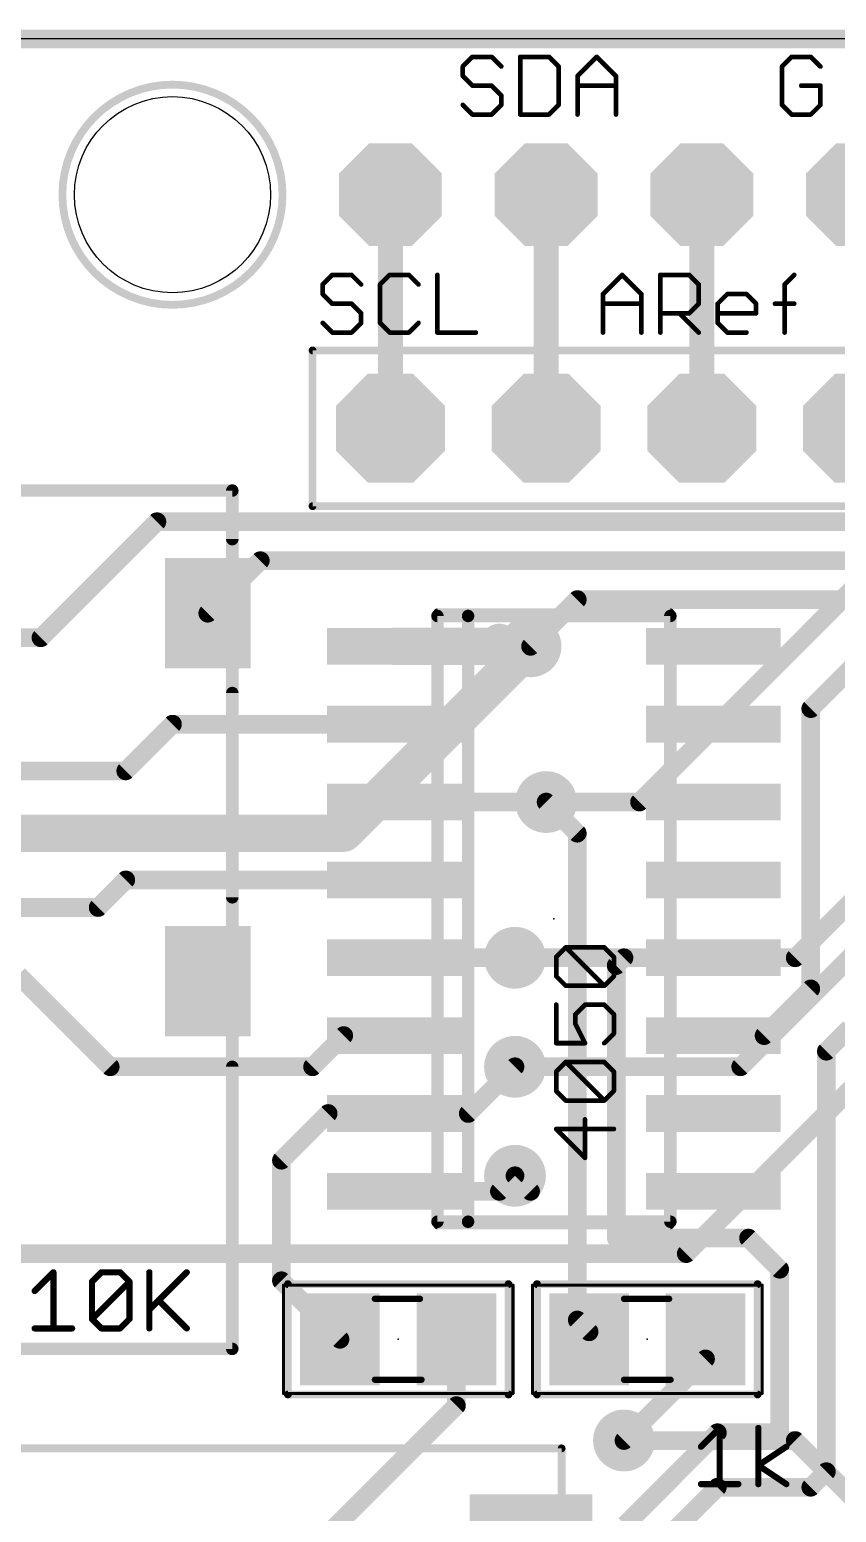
# Model space of a CAD drawing. Extents: x -4.4 to 68.7, y -2.2 to 55.1.
# Drawn here: x 12.91 to 26.07, y 29.31 to 53.49 of the extents above; entities that cross this region are included whole.
import ezdxf

# ---------------------------------------------------------------- set-up
doc = ezdxf.new("R2010")
doc.units = 0
for name, color, linetype in [('1', 12, 'CONTINUOUS'), ('16', 132, 'CONTINUOUS'), ('17', 110, 'CONTINUOUS'), ('18', 110, 'CONTINUOUS'), ('20', 53, 'CONTINUOUS'), ('21', 40, 'CONTINUOUS'), ('23', 53, 'CONTINUOUS'), ('27', 253, 'CONTINUOUS'), ('39', 12, 'CONTINUOUS'), ('51', 253, 'CONTINUOUS')]:
    doc.layers.add(name, color=color, linetype=linetype)

# ---------------------------------------------------------------- blocks, each defined once
blk = doc.blocks.new('RECT')
blk.add_solid([(-0.5, -0.5), (0.5, -0.5), (-0.5, 0.5), (0.5, 0.5)])
blk = doc.blocks.new('OCTAGONP')
at = {"const_width": 0.5}
blk.add_lwpolyline([(-0.25, -0.1036), (-0.25, 0.1036), (-0.1036, 0.25), (0.1036, 0.25), (0.25, 0.1036), (0.25, -0.1036), (0.1036, -0.25), (-0.1036, -0.25), (-0.25, -0.1036), (-0.25, 0.1036)], dxfattribs=at)
blk = doc.blocks.new('ROUNDV')
at = {"const_width": 0.5}
blk.add_lwpolyline([(0, -0.25, 1), (0, 0.25, 1), (0, -0.25)], format="xyb", dxfattribs=at)

msp = doc.modelspace()

# ---------------------------------------------------------------- linework, layer by layer
at = {"layer": '1'}
for points, const_width in [([(13.094, 43.574), (14.986, 45.466)], 0.3048), ([(14.986, 45.466), (29.972, 45.466)], 0.3048), ([(15.816, 43.974), (16.673, 44.831)], 0.3048), ([(16.673, 44.831), (35.687, 44.831)], 0.3048), ([(21.082, 43.434), (21.844, 44.196)], 0.3048), ([(21.844, 44.196), (33.782, 44.196)], 0.3048), ([(5.616, 43.574), (13.094, 43.574)], 0.3048), ([(18.863, 43.434), (21.082, 43.434)], 0.6096), ([(25.654, 42.418), (26.416, 43.18)], 0.3048), ([(25.654, 37.846), (25.654, 42.418)], 0.3048), ([(15.24, 42.164), (14.478, 41.402)], 0.3048), ([(18.863, 42.164), (15.24, 42.164)], 0.3048), ([(14.478, 41.402), (5.644, 41.402)], 0.3048), ([(18.863, 40.894), (21.336, 40.894)], 0.3048), ([(21.336, 40.894), (21.844, 40.386)], 0.3048), ([(21.844, 40.386), (21.844, 32.446)], 0.3048), ([(14.028, 39.174), (14.478, 39.624)], 0.3048), ([(14.478, 39.624), (18.863, 39.624)], 0.3048), ([(5.616, 39.174), (14.028, 39.174)], 0.3048), ([(18.863, 38.354), (20.828, 38.354)], 0.3048), ([(22.606, 38.354), (22.479, 38.227)], 0.3048), ([(24.063, 38.354), (22.606, 38.354)], 0.3048), ([(12.726, 38.074), (14.224, 36.576)], 0.3048), ([(22.479, 38.227), (22.479, 33.782)], 0.3048), ([(24.892, 37.084), (25.654, 37.846)], 0.3048), ([(25.908, 36.83), (26.289, 37.211)], 0.3048), ([(17.526, 36.576), (18.034, 37.084)], 0.3048), ([(18.034, 37.084), (18.863, 37.084)], 0.3048), ([(24.063, 37.084), (24.892, 37.084)], 0.3048), ([(25.908, 29.972), (25.908, 36.83)], 0.3048), ([(14.224, 36.576), (17.526, 36.576)], 0.3048), ([(20.066, 35.814), (20.828, 36.576)], 0.3048), ([(17.018, 35.052), (17.78, 35.814)], 0.3048), ([(17.78, 35.814), (18.863, 35.814)], 0.3048), ([(18.863, 35.814), (20.066, 35.814)], 0.3048), ([(17.018, 33.086), (17.018, 35.052)], 0.3048), ([(20.574, 34.544), (20.828, 34.798)], 0.3048), ([(18.863, 34.544), (20.574, 34.544)], 0.3048), ([(22.479, 33.782), (24.638, 33.782)], 0.3048), ([(24.638, 33.782), (25.146, 33.274)], 0.3048), ([(25.146, 33.274), (25.146, 30.607)], 0.3048), ([(17.973, 32.131), (17.018, 33.086)], 0.3048), ([(21.844, 32.446), (22.037, 32.253)], 0.3048), ([(19.873, 32.131), (19.873, 31.049)], 0.3048), ([(22.037, 32.253), (22.037, 32.131)], 0.3048), ([(23.937, 32.131), (23.937, 31.811)], 0.3048), ([(23.937, 31.811), (22.606, 30.48)], 0.3048), ([(19.873, 31.049), (15.748, 26.924)], 0.3048), ([(22.625, 29.102), (24.13, 30.607)], 0.3048), ([(24.13, 30.607), (25.146, 30.607)], 0.3048), ([(25.654, 29.718), (25.908, 29.972)], 0.3048), ([(22.014, 27.602), (24.13, 29.718)], 0.3048), ([(24.13, 29.718), (25.654, 29.718)], 0.3048)]:
    msp.add_lwpolyline(points, dxfattribs=dict(at, const_width=const_width))
for points, const_width in [([(14.986, 45.5422, 1), (14.986, 45.3898)], 0.1524), ([(15.0399, 45.4121, 1), (14.9321, 45.5199)], 0.1524), ([(16.673, 44.9072, 1), (16.673, 44.7548)], 0.1524), ([(16.7269, 44.7771, 1), (16.6191, 44.8849)], 0.1524), ([(21.844, 44.2722, 1), (21.844, 44.1198)], 0.1524), ([(21.8979, 44.1421, 1), (21.7901, 44.2499)], 0.1524), ([(15.7621, 44.0279, 1), (15.8699, 43.9201)], 0.1524), ([(13.0401, 43.6279, 1), (13.1479, 43.5201)], 0.1524), ([(13.094, 43.4978, 1), (13.094, 43.6502)], 0.1524), ([(18.863, 43.5864, 1), (18.863, 43.2816)], 0.3048), ([(21.082, 43.2816, 1), (21.082, 43.5864)], 0.3048), ([(21.0281, 43.4879, 1), (21.1359, 43.3801)], 0.1524), ([(25.7302, 42.418, 1), (25.5778, 42.418)], 0.1524), ([(25.6001, 42.4719, 1), (25.7079, 42.3641)], 0.1524), ([(15.24, 42.2402, 1), (15.24, 42.0878)], 0.1524), ([(15.2939, 42.1101, 1), (15.1861, 42.2179)], 0.1524), ([(18.863, 42.0878, 1), (18.863, 42.2402)], 0.1524), ([(14.4241, 41.4559, 1), (14.5319, 41.3481)], 0.1524), ([(14.478, 41.3258, 1), (14.478, 41.4782)], 0.1524), ([(18.863, 40.9702, 1), (18.863, 40.8178)], 0.1524), ([(21.3899, 40.9479, 1), (21.2821, 40.8401)], 0.1524), ([(21.336, 40.8178, 1), (21.336, 40.9702)], 0.1524), ([(21.9202, 40.386, 1), (21.7678, 40.386)], 0.1524), ([(21.7901, 40.3321, 1), (21.8979, 40.4399)], 0.1524), ([(14.478, 39.7002, 1), (14.478, 39.5478)], 0.1524), ([(14.5319, 39.5701, 1), (14.4241, 39.6779)], 0.1524), ([(18.863, 39.5478, 1), (18.863, 39.7002)], 0.1524), ([(13.9741, 39.2279, 1), (14.0819, 39.1201)], 0.1524), ([(14.028, 39.0978, 1), (14.028, 39.2502)], 0.1524), ([(18.863, 38.4302, 1), (18.863, 38.2778)], 0.1524), ([(20.828, 38.2778, 1), (20.828, 38.4302)], 0.1524), ([(22.606, 38.4302, 1), (22.606, 38.2778)], 0.1524), ([(22.6599, 38.3001, 1), (22.5521, 38.4079)], 0.1524), ([(24.063, 38.2778, 1), (24.063, 38.4302)], 0.1524), ([(22.5552, 38.227, 1), (22.4028, 38.227)], 0.1524), ([(22.4251, 38.2809, 1), (22.5329, 38.1731)], 0.1524), ([(25.7079, 37.7921, 1), (25.6001, 37.8999)], 0.1524), ([(25.5778, 37.846, 1), (25.7302, 37.846)], 0.1524), ([(18.034, 37.1602, 1), (18.034, 37.0078)], 0.1524), ([(18.0879, 37.0301, 1), (17.9801, 37.1379)], 0.1524), ([(18.863, 37.0078, 1), (18.863, 37.1602)], 0.1524), ([(24.063, 37.1602, 1), (24.063, 37.0078)], 0.1524), ([(24.8381, 37.1379, 1), (24.9459, 37.0301)], 0.1524), ([(24.892, 37.0078, 1), (24.892, 37.1602)], 0.1524), ([(25.9842, 36.83, 1), (25.8318, 36.83)], 0.1524), ([(25.8541, 36.8839, 1), (25.9619, 36.7761)], 0.1524), ([(14.224, 36.6522, 1), (14.224, 36.4998)], 0.1524), ([(14.1701, 36.5221, 1), (14.2779, 36.6299)], 0.1524), ([(17.4721, 36.6299, 1), (17.5799, 36.5221)], 0.1524), ([(17.526, 36.4998, 1), (17.526, 36.6522)], 0.1524), ([(20.8819, 36.5221, 1), (20.7741, 36.6299)], 0.1524), ([(17.78, 35.8902, 1), (17.78, 35.7378)], 0.1524), ([(17.8339, 35.7601, 1), (17.7261, 35.8679)], 0.1524), ([(18.863, 35.8902, 1), (18.863, 35.7378)], 0.1524), ([(18.863, 35.7378, 1), (18.863, 35.8902)], 0.1524), ([(20.0121, 35.8679, 1), (20.1199, 35.7601)], 0.1524), ([(20.066, 35.7378, 1), (20.066, 35.8902)], 0.1524), ([(17.0942, 35.052, 1), (16.9418, 35.052)], 0.1524), ([(16.9641, 35.1059, 1), (17.0719, 34.9981)], 0.1524), ([(20.8819, 34.7441, 1), (20.7741, 34.8519)], 0.1524), ([(18.863, 34.6202, 1), (18.863, 34.4678)], 0.1524), ([(20.5201, 34.5979, 1), (20.6279, 34.4901)], 0.1524), ([(20.574, 34.4678, 1), (20.574, 34.6202)], 0.1524), ([(22.479, 33.8582, 1), (22.479, 33.7058)], 0.1524), ([(22.4028, 33.782, 1), (22.5552, 33.782)], 0.1524), ([(24.6919, 33.8359, 1), (24.5841, 33.7281)], 0.1524), ([(24.638, 33.7058, 1), (24.638, 33.8582)], 0.1524), ([(25.2222, 33.274, 1), (25.0698, 33.274)], 0.1524), ([(25.0921, 33.2201, 1), (25.1999, 33.3279)], 0.1524), ([(17.0719, 33.1399, 1), (16.9641, 33.0321)], 0.1524), ([(16.9418, 33.086, 1), (17.0942, 33.086)], 0.1524), ([(21.8979, 32.4999, 1), (21.7901, 32.3921)], 0.1524), ([(21.7678, 32.446, 1), (21.9202, 32.446)], 0.1524), ([(17.9191, 32.0771, 1), (18.0269, 32.1849)], 0.1524), ([(19.9492, 32.131, 1), (19.7968, 32.131)], 0.1524), ([(22.1132, 32.253, 1), (21.9608, 32.253)], 0.1524), ([(21.9608, 32.131, 1), (22.1132, 32.131)], 0.1524), ([(21.9831, 32.1991, 1), (22.0909, 32.3069)], 0.1524), ([(24.0132, 32.131, 1), (23.8608, 32.131)], 0.1524), ([(23.9909, 31.7571, 1), (23.8831, 31.8649)], 0.1524), ([(23.8608, 31.811, 1), (24.0132, 31.811)], 0.1524), ([(19.9269, 30.9951, 1), (19.8191, 31.1029)], 0.1524), ([(19.7968, 31.049, 1), (19.9492, 31.049)], 0.1524), ([(24.13, 30.6832, 1), (24.13, 30.5308)], 0.1524), ([(24.1839, 30.5531, 1), (24.0761, 30.6609)], 0.1524), ([(25.146, 30.5308, 1), (25.146, 30.6832)], 0.1524), ([(22.5521, 30.5339, 1), (22.6599, 30.4261)], 0.1524), ([(25.0698, 30.607, 1), (25.2222, 30.607)], 0.1524), ([(25.8318, 29.972, 1), (25.9842, 29.972)], 0.1524), ([(25.9619, 29.9181, 1), (25.8541, 30.0259)], 0.1524), ([(24.13, 29.7942, 1), (24.13, 29.6418)], 0.1524), ([(24.1839, 29.6641, 1), (24.0761, 29.7719)], 0.1524), ([(25.6001, 29.7719, 1), (25.7079, 29.6641)], 0.1524), ([(25.654, 29.6418, 1), (25.654, 29.7942)], 0.1524)]:
    msp.add_lwpolyline(points, format="xyb", dxfattribs=dict(at, const_width=const_width))
at = {"layer": '16'}
for points, const_width in [([(64.516, 53.34), (0, 53.34)], 0.3048), ([(18.796, 50.8), (18.796, 46.99)], 0.4064), ([(21.336, 50.8), (21.336, 46.99)], 0.4064), ([(23.876, 50.8), (23.876, 46.99)], 0.4064), ([(22.86, 40.894), (28.956, 46.99)], 0.3048), ([(25.4, 38.354), (34.036, 46.99)], 0.3048), ([(24.511, 36.576), (33.147, 45.212)], 0.3048), ([(21.082, 43.434), (18.034, 40.386)], 0.6096), ([(21.336, 40.894), (22.86, 40.894)], 0.3048), ([(23.622, 33.528), (30.988, 40.894)], 0.3048), ([(18.034, 40.386), (8.636, 40.386)], 0.6096), ([(20.828, 38.354), (25.4, 38.354)], 0.3048), ([(20.828, 36.576), (24.511, 36.576)], 0.3048), ([(20.828, 34.798), (21.082, 34.544)], 0.3048), ([(8.382, 33.528), (23.622, 33.528)], 0.3048), ([(22.606, 30.48), (25.4, 30.48)], 0.3048), ([(25.4, 30.48), (26.416, 29.464)], 0.3048)]:
    msp.add_lwpolyline(points, dxfattribs=dict(at, const_width=const_width))
for points, const_width in [([(18.8976, 50.8, 1), (18.6944, 50.8)], 0.2032), ([(21.4376, 50.8, 1), (21.2344, 50.8)], 0.2032), ([(23.9776, 50.8, 1), (23.7744, 50.8)], 0.2032), ([(18.6944, 46.99, 1), (18.8976, 46.99)], 0.2032), ([(21.2344, 46.99, 1), (21.4376, 46.99)], 0.2032), ([(23.7744, 46.99, 1), (23.9776, 46.99)], 0.2032), ([(21.1898, 43.3262, 1), (20.9742, 43.5418)], 0.3048), ([(21.336, 40.9702, 1), (21.336, 40.8178)], 0.1524), ([(22.8061, 40.9479, 1), (22.9139, 40.8401)], 0.1524), ([(22.86, 40.8178, 1), (22.86, 40.9702)], 0.1524), ([(17.9262, 40.4938, 1), (18.1418, 40.2782)], 0.3048), ([(18.034, 40.2336, 1), (18.034, 40.5384)], 0.3048), ([(20.828, 38.4302, 1), (20.828, 38.2778)], 0.1524), ([(25.3461, 38.4079, 1), (25.4539, 38.3001)], 0.1524), ([(25.4, 38.2778, 1), (25.4, 38.4302)], 0.1524), ([(20.828, 36.6522, 1), (20.828, 36.4998)], 0.1524), ([(24.4571, 36.6299, 1), (24.5649, 36.5221)], 0.1524), ([(24.511, 36.4998, 1), (24.511, 36.6522)], 0.1524), ([(20.8819, 34.8519, 1), (20.7741, 34.7441)], 0.1524), ([(21.0281, 34.4901, 1), (21.1359, 34.5979)], 0.1524), ([(23.5681, 33.5819, 1), (23.6759, 33.4741)], 0.1524), ([(23.622, 33.4518, 1), (23.622, 33.6042)], 0.1524), ([(22.606, 30.5562, 1), (22.606, 30.4038)], 0.1524), ([(25.4539, 30.5339, 1), (25.3461, 30.4261)], 0.1524), ([(25.4, 30.4038, 1), (25.4, 30.5562)], 0.1524)]:
    msp.add_lwpolyline(points, format="xyb", dxfattribs=dict(at, const_width=const_width))
at = {"layer": '20'}
msp.add_line((64.516, 53.34), (0, 53.34), dxfattribs=at)
msp.add_circle((15.24, 50.8), 1.6, dxfattribs=at)
at = {"layer": '21'}
for points, const_width in [([(20.1339, 53.0487), (19.9771, 52.8919)], 0.0762), ([(20.4474, 53.0487), (20.1339, 53.0487)], 0.0762), ([(20.6042, 52.8919), (20.4474, 53.0487)], 0.0762), ([(20.9126, 53.0487), (20.9126, 52.1081)], 0.0762), ([(21.3829, 53.0487), (20.9126, 53.0487)], 0.0762), ([(21.5397, 52.8919), (21.3829, 53.0487)], 0.0762), ([(21.8481, 52.7352), (22.1617, 53.0487)], 0.0762), ([(22.1617, 53.0487), (22.4752, 52.7352)], 0.0762), ([(25.3409, 53.0487), (25.1841, 52.8919)], 0.0762), ([(25.6544, 53.0487), (25.3409, 53.0487)], 0.0762), ([(25.8112, 52.8919), (25.6544, 53.0487)], 0.0762), ([(19.9771, 52.8919), (19.9771, 52.7352)], 0.0762), ([(19.9771, 52.7352), (20.1339, 52.5784)], 0.0762), ([(21.5397, 52.2649), (21.5397, 52.8919)], 0.0762), ([(21.8481, 52.1081), (21.8481, 52.7352)], 0.0762), ([(22.4752, 52.7352), (22.4752, 52.1081)], 0.0762), ([(25.1841, 52.8919), (25.1841, 52.2649)], 0.0762), ([(20.1339, 52.5784), (20.4474, 52.5784)], 0.0762), ([(20.4474, 52.5784), (20.6042, 52.4216)], 0.0762), ([(21.8481, 52.5784), (22.4752, 52.5784)], 0.0762), ([(25.8112, 52.5784), (25.4976, 52.5784)], 0.0762), ([(25.8112, 52.2649), (25.8112, 52.5784)], 0.0762), ([(20.1339, 52.1081), (19.9771, 52.2649)], 0.0762), ([(20.6042, 52.2649), (20.4474, 52.1081)], 0.0762), ([(20.6042, 52.4216), (20.6042, 52.2649)], 0.0762), ([(21.3829, 52.1081), (21.5397, 52.2649)], 0.0762), ([(25.1841, 52.2649), (25.3409, 52.1081)], 0.0762), ([(25.6544, 52.1081), (25.8112, 52.2649)], 0.0762), ([(20.4474, 52.1081), (20.1339, 52.1081)], 0.0762), ([(20.9126, 52.1081), (21.3829, 52.1081)], 0.0762), ([(25.3409, 52.1081), (25.6544, 52.1081)], 0.0762), ([(17.8479, 49.4927), (17.6911, 49.3359)], 0.0762), ([(17.6911, 49.3359), (17.6911, 49.1792)], 0.0762), ([(18.1614, 49.4927), (17.8479, 49.4927)], 0.0762), ([(18.3182, 49.3359), (18.1614, 49.4927)], 0.0762), ([(18.7834, 49.4927), (18.6266, 49.3359)], 0.0762), ([(18.6266, 49.3359), (18.6266, 48.7089)], 0.0762), ([(19.0969, 49.4927), (18.7834, 49.4927)], 0.0762), ([(19.2537, 49.3359), (19.0969, 49.4927)], 0.0762), ([(19.5621, 49.4927), (19.5621, 48.5521)], 0.0762), ([(22.2631, 49.1792), (22.5766, 49.4927)], 0.0762), ([(22.5766, 49.4927), (22.8902, 49.1792)], 0.0762), ([(23.1986, 48.5521), (23.1986, 49.4927)], 0.0762), ([(23.1986, 49.4927), (23.6689, 49.4927)], 0.0762), ([(23.6689, 49.4927), (23.8257, 49.3359)], 0.0762), ([(23.8257, 49.3359), (23.8257, 49.0224)], 0.0762), ([(25.2264, 49.3359), (25.3832, 49.4927)], 0.0762), ([(25.2264, 48.5521), (25.2264, 49.3359)], 0.0762), ([(17.6911, 49.1792), (17.8479, 49.0224)], 0.0762), ([(22.2631, 48.5521), (22.2631, 49.1792)], 0.0762), ([(22.8902, 49.1792), (22.8902, 48.5521)], 0.0762), ([(24.1341, 49.0224), (24.2909, 49.1792)], 0.0762), ([(24.2909, 49.1792), (24.6044, 49.1792)], 0.0762), ([(24.6044, 49.1792), (24.7612, 49.0224)], 0.0762), ([(17.8479, 49.0224), (18.1614, 49.0224)], 0.0762), ([(18.1614, 49.0224), (18.3182, 48.8656)], 0.0762), ([(18.3182, 48.8656), (18.3182, 48.7089)], 0.0762), ([(22.2631, 49.0224), (22.8902, 49.0224)], 0.0762), ([(23.6689, 48.8656), (23.1986, 48.8656)], 0.0762), ([(23.5122, 48.8656), (23.8257, 48.5521)], 0.0762), ([(23.8257, 49.0224), (23.6689, 48.8656)], 0.0762), ([(24.1341, 48.7089), (24.1341, 49.0224)], 0.0762), ([(24.7612, 48.8656), (24.1341, 48.8656)], 0.0762), ([(24.7612, 49.0224), (24.7612, 48.8656)], 0.0762), ([(25.0697, 49.0224), (25.3832, 49.0224)], 0.0762), ([(17.8479, 48.5521), (17.6911, 48.7089)], 0.0762), ([(18.3182, 48.7089), (18.1614, 48.5521)], 0.0762), ([(18.6266, 48.7089), (18.7834, 48.5521)], 0.0762), ([(19.0969, 48.5521), (19.2537, 48.7089)], 0.0762), ([(24.2909, 48.5521), (24.1341, 48.7089)], 0.0762), ([(18.1614, 48.5521), (17.8479, 48.5521)], 0.0762), ([(18.7834, 48.5521), (19.0969, 48.5521)], 0.0762), ([(19.5621, 48.5521), (20.1892, 48.5521)], 0.0762), ([(24.6044, 48.5521), (24.2909, 48.5521)], 0.0762), ([(17.526, 48.26), (42.926, 48.26)], 0.127), ([(17.526, 45.72), (17.526, 48.26)], 0.127), ([(16.216, 45.974), (4.356, 45.974)], 0.2032), ([(16.216, 45.182), (16.216, 45.974)], 0.2032), ([(42.926, 45.72), (17.526, 45.72)], 0.127), ([(23.363, 43.989), (19.563, 43.989)], 0.127), ([(16.216, 39.34), (16.216, 42.672)], 0.2032), ([(16.216, 31.974), (16.216, 36.576)], 0.2032), ([(23.363, 33.989), (19.563, 33.989)], 0.127), ([(17.123, 31.231), (17.123, 33.031)], 0.127), ([(17.123, 33.031), (20.723, 33.031)], 0.127), ([(20.723, 33.031), (20.723, 31.231)], 0.127), ([(21.187, 31.231), (21.187, 33.031)], 0.127), ([(21.187, 33.031), (24.787, 33.031)], 0.127), ([(24.787, 33.031), (24.787, 31.231)], 0.127), ([(3.656, 31.974), (16.216, 31.974)], 0.2032), ([(20.723, 31.231), (17.123, 31.231)], 0.127), ([(24.787, 31.231), (21.187, 31.231)], 0.127), ([(5.589, 30.352), (21.589, 30.352)], 0.127)]:
    msp.add_lwpolyline(points, dxfattribs=dict(at, const_width=const_width))
for points, const_width in [([(20.1339, 53.0678, 1), (20.1339, 53.0297)], 0.0381), ([(20.1473, 53.0352, 1), (20.1204, 53.0622)], 0.0381), ([(20.4609, 53.0622, 1), (20.4339, 53.0352)], 0.0381), ([(20.4474, 53.0297, 1), (20.4474, 53.0678)], 0.0381), ([(20.9317, 53.0487, 1), (20.8936, 53.0487)], 0.0381), ([(20.9126, 53.0678, 1), (20.9126, 53.0297)], 0.0381), ([(21.3964, 53.0622, 1), (21.3694, 53.0352)], 0.0381), ([(21.3829, 53.0297, 1), (21.3829, 53.0678)], 0.0381), ([(22.1751, 53.0622, 1), (22.1482, 53.0352)], 0.0381), ([(22.1751, 53.0352, 1), (22.1482, 53.0622)], 0.0381), ([(25.3409, 53.0678, 1), (25.3409, 53.0297)], 0.0381), ([(25.3543, 53.0352, 1), (25.3274, 53.0622)], 0.0381), ([(25.6679, 53.0622, 1), (25.6409, 53.0352)], 0.0381), ([(25.6544, 53.0297, 1), (25.6544, 53.0678)], 0.0381), ([(19.9636, 52.9054, 1), (19.9906, 52.8785)], 0.0381), ([(19.9906, 52.7486, 1), (19.9636, 52.7217)], 0.0381), ([(19.9962, 52.8919, 1), (19.9581, 52.8919)], 0.0381), ([(19.9581, 52.7352, 1), (19.9962, 52.7352)], 0.0381), ([(20.5907, 52.8785, 1), (20.6176, 52.9054)], 0.0381), ([(21.5587, 52.8919, 1), (21.5206, 52.8919)], 0.0381), ([(21.5262, 52.8785, 1), (21.5532, 52.9054)], 0.0381), ([(21.8672, 52.7352, 1), (21.8291, 52.7352)], 0.0381), ([(21.8347, 52.7486, 1), (21.8616, 52.7217)], 0.0381), ([(22.4943, 52.7352, 1), (22.4562, 52.7352)], 0.0381), ([(22.4617, 52.7217, 1), (22.4887, 52.7486)], 0.0381), ([(25.2032, 52.8919, 1), (25.1651, 52.8919)], 0.0381), ([(25.1706, 52.9054, 1), (25.1976, 52.8785)], 0.0381), ([(25.7977, 52.8785, 1), (25.8246, 52.9054)], 0.0381), ([(20.1339, 52.5975, 1), (20.1339, 52.5594)], 0.0381), ([(20.1204, 52.5649, 1), (20.1473, 52.5919)], 0.0381), ([(20.4609, 52.5919, 1), (20.4339, 52.5649)], 0.0381), ([(20.4474, 52.5594, 1), (20.4474, 52.5975)], 0.0381), ([(21.8481, 52.5975, 1), (21.8481, 52.5594)], 0.0381), ([(22.4752, 52.5594, 1), (22.4752, 52.5975)], 0.0381), ([(25.4976, 52.5975, 1), (25.4976, 52.5594)], 0.0381), ([(25.8302, 52.5784, 1), (25.7921, 52.5784)], 0.0381), ([(25.8112, 52.5594, 1), (25.8112, 52.5975)], 0.0381), ([(19.9906, 52.2783, 1), (19.9636, 52.2514)], 0.0381), ([(20.6232, 52.4216, 1), (20.5851, 52.4216)], 0.0381), ([(20.5851, 52.2649, 1), (20.6232, 52.2649)], 0.0381), ([(20.5907, 52.4082, 1), (20.6176, 52.4351)], 0.0381), ([(20.6176, 52.2514, 1), (20.5907, 52.2783)], 0.0381), ([(21.5206, 52.2649, 1), (21.5587, 52.2649)], 0.0381), ([(21.5532, 52.2514, 1), (21.5262, 52.2783)], 0.0381), ([(25.1976, 52.2783, 1), (25.1706, 52.2514)], 0.0381), ([(25.1651, 52.2649, 1), (25.2032, 52.2649)], 0.0381), ([(25.7921, 52.2649, 1), (25.8302, 52.2649)], 0.0381), ([(25.8246, 52.2514, 1), (25.7977, 52.2783)], 0.0381), ([(20.1339, 52.1272, 1), (20.1339, 52.0891)], 0.0381), ([(20.1204, 52.0946, 1), (20.1473, 52.1216)], 0.0381), ([(20.4339, 52.1216, 1), (20.4609, 52.0946)], 0.0381), ([(20.4474, 52.0891, 1), (20.4474, 52.1272)], 0.0381), ([(20.9126, 52.1272, 1), (20.9126, 52.0891)], 0.0381), ([(20.8936, 52.1081, 1), (20.9317, 52.1081)], 0.0381), ([(21.3694, 52.1216, 1), (21.3964, 52.0946)], 0.0381), ([(21.3829, 52.0891, 1), (21.3829, 52.1272)], 0.0381), ([(21.8291, 52.1081, 1), (21.8672, 52.1081)], 0.0381), ([(22.4562, 52.1081, 1), (22.4943, 52.1081)], 0.0381), ([(25.3409, 52.1272, 1), (25.3409, 52.0891)], 0.0381), ([(25.3274, 52.0946, 1), (25.3543, 52.1216)], 0.0381), ([(25.6409, 52.1216, 1), (25.6679, 52.0946)], 0.0381), ([(25.6544, 52.0891, 1), (25.6544, 52.1272)], 0.0381), ([(17.6776, 49.3494, 1), (17.7046, 49.3225)], 0.0381), ([(17.7102, 49.3359, 1), (17.6721, 49.3359)], 0.0381), ([(17.8479, 49.5118, 1), (17.8479, 49.4737)], 0.0381), ([(17.8613, 49.4792, 1), (17.8344, 49.5062)], 0.0381), ([(18.1749, 49.5062, 1), (18.1479, 49.4792)], 0.0381), ([(18.1614, 49.4737, 1), (18.1614, 49.5118)], 0.0381), ([(18.3047, 49.3225, 1), (18.3316, 49.3494)], 0.0381), ([(18.6131, 49.3494, 1), (18.6401, 49.3225)], 0.0381), ([(18.6457, 49.3359, 1), (18.6076, 49.3359)], 0.0381), ([(18.7834, 49.5118, 1), (18.7834, 49.4737)], 0.0381), ([(18.7969, 49.4792, 1), (18.7699, 49.5062)], 0.0381), ([(19.1104, 49.5062, 1), (19.0834, 49.4792)], 0.0381), ([(19.0969, 49.4737, 1), (19.0969, 49.5118)], 0.0381), ([(19.2402, 49.3225, 1), (19.2672, 49.3494)], 0.0381), ([(19.5812, 49.4927, 1), (19.5431, 49.4927)], 0.0381), ([(22.5901, 49.5062, 1), (22.5632, 49.4792)], 0.0381), ([(22.5901, 49.4792, 1), (22.5632, 49.5062)], 0.0381), ([(23.1986, 49.5118, 1), (23.1986, 49.4737)], 0.0381), ([(23.2177, 49.4927, 1), (23.1796, 49.4927)], 0.0381), ([(23.6824, 49.5062, 1), (23.6554, 49.4792)], 0.0381), ([(23.6689, 49.4737, 1), (23.6689, 49.5118)], 0.0381), ([(23.8447, 49.3359, 1), (23.8066, 49.3359)], 0.0381), ([(23.8122, 49.3225, 1), (23.8392, 49.3494)], 0.0381), ([(25.2455, 49.3359, 1), (25.2074, 49.3359)], 0.0381), ([(25.213, 49.3494, 1), (25.2399, 49.3225)], 0.0381), ([(25.3967, 49.4792, 1), (25.3697, 49.5062)], 0.0381), ([(17.7046, 49.1926, 1), (17.6776, 49.1657)], 0.0381), ([(17.6721, 49.1792, 1), (17.7102, 49.1792)], 0.0381), ([(22.2822, 49.1792, 1), (22.2441, 49.1792)], 0.0381), ([(22.2496, 49.1926, 1), (22.2766, 49.1657)], 0.0381), ([(22.9092, 49.1792, 1), (22.8711, 49.1792)], 0.0381), ([(22.8767, 49.1657, 1), (22.9036, 49.1926)], 0.0381), ([(24.2909, 49.1982, 1), (24.2909, 49.1601)], 0.0381), ([(24.3044, 49.1657, 1), (24.2774, 49.1926)], 0.0381), ([(24.6179, 49.1926, 1), (24.591, 49.1657)], 0.0381), ([(24.6044, 49.1601, 1), (24.6044, 49.1982)], 0.0381), ([(17.8479, 49.0415, 1), (17.8479, 49.0034)], 0.0381), ([(17.8344, 49.0089, 1), (17.8613, 49.0359)], 0.0381), ([(18.1749, 49.0359, 1), (18.1479, 49.0089)], 0.0381), ([(18.1614, 49.0034, 1), (18.1614, 49.0415)], 0.0381), ([(18.3372, 48.8656, 1), (18.2991, 48.8656)], 0.0381), ([(18.3047, 48.8522, 1), (18.3316, 48.8791)], 0.0381), ([(22.2631, 49.0415, 1), (22.2631, 49.0034)], 0.0381), ([(22.8902, 49.0034, 1), (22.8902, 49.0415)], 0.0381), ([(23.1986, 48.8847, 1), (23.1986, 48.8466)], 0.0381), ([(23.5256, 48.8791, 1), (23.4987, 48.8522)], 0.0381), ([(23.6554, 48.8791, 1), (23.6824, 48.8522)], 0.0381), ([(23.6689, 48.8466, 1), (23.6689, 48.8847)], 0.0381), ([(23.8066, 49.0224, 1), (23.8447, 49.0224)], 0.0381), ([(23.8392, 49.0089, 1), (23.8122, 49.0359)], 0.0381), ([(24.1532, 49.0224, 1), (24.1151, 49.0224)], 0.0381), ([(24.1207, 49.0359, 1), (24.1476, 49.0089)], 0.0381), ([(24.1341, 48.8847, 1), (24.1341, 48.8466)], 0.0381), ([(24.7803, 49.0224, 1), (24.7422, 49.0224)], 0.0381), ([(24.7422, 48.8656, 1), (24.7803, 48.8656)], 0.0381), ([(24.7477, 49.0089, 1), (24.7747, 49.0359)], 0.0381), ([(24.7612, 48.8466, 1), (24.7612, 48.8847)], 0.0381), ([(25.0697, 49.0415, 1), (25.0697, 49.0034)], 0.0381), ([(25.3832, 49.0034, 1), (25.3832, 49.0415)], 0.0381), ([(17.7046, 48.7223, 1), (17.6776, 48.6954)], 0.0381), ([(18.2991, 48.7089, 1), (18.3372, 48.7089)], 0.0381), ([(18.3316, 48.6954, 1), (18.3047, 48.7223)], 0.0381), ([(18.6401, 48.7223, 1), (18.6131, 48.6954)], 0.0381), ([(18.6076, 48.7089, 1), (18.6457, 48.7089)], 0.0381), ([(19.2672, 48.6954, 1), (19.2402, 48.7223)], 0.0381), ([(24.1151, 48.7089, 1), (24.1532, 48.7089)], 0.0381), ([(24.1476, 48.7223, 1), (24.1207, 48.6954)], 0.0381), ([(17.8479, 48.5712, 1), (17.8479, 48.5331)], 0.0381), ([(17.8344, 48.5386, 1), (17.8613, 48.5656)], 0.0381), ([(18.1479, 48.5656, 1), (18.1749, 48.5386)], 0.0381), ([(18.1614, 48.5331, 1), (18.1614, 48.5712)], 0.0381), ([(18.7834, 48.5712, 1), (18.7834, 48.5331)], 0.0381), ([(18.7699, 48.5386, 1), (18.7969, 48.5656)], 0.0381), ([(19.0834, 48.5656, 1), (19.1104, 48.5386)], 0.0381), ([(19.0969, 48.5331, 1), (19.0969, 48.5712)], 0.0381), ([(19.5621, 48.5712, 1), (19.5621, 48.5331)], 0.0381), ([(19.5431, 48.5521, 1), (19.5812, 48.5521)], 0.0381), ([(20.1892, 48.5331, 1), (20.1892, 48.5712)], 0.0381), ([(22.2441, 48.5521, 1), (22.2822, 48.5521)], 0.0381), ([(22.8711, 48.5521, 1), (22.9092, 48.5521)], 0.0381), ([(23.1796, 48.5521, 1), (23.2177, 48.5521)], 0.0381), ([(23.8122, 48.5386, 1), (23.8392, 48.5656)], 0.0381), ([(24.2909, 48.5712, 1), (24.2909, 48.5331)], 0.0381), ([(24.2774, 48.5386, 1), (24.3044, 48.5656)], 0.0381), ([(24.6044, 48.5331, 1), (24.6044, 48.5712)], 0.0381), ([(25.2074, 48.5521, 1), (25.2455, 48.5521)], 0.0381), ([(17.526, 48.2918, 1), (17.526, 48.2283)], 0.0635), ([(17.5577, 48.26, 1), (17.4943, 48.26)], 0.0635), ([(16.2668, 45.974, 1), (16.1652, 45.974)], 0.1016), ([(16.216, 45.9232, 1), (16.216, 46.0248)], 0.1016), ([(17.526, 45.7518, 1), (17.526, 45.6882)], 0.0635), ([(17.4943, 45.72, 1), (17.5577, 45.72)], 0.0635), ([(16.1652, 45.182, 1), (16.2668, 45.182)], 0.1016), ([(19.563, 44.0208, 1), (19.563, 43.9573)], 0.0635), ([(23.363, 43.9573, 1), (23.363, 44.0208)], 0.0635), ([(20.574, 43.2308, 1), (20.574, 43.7388, 1), (20.574, 43.2308)], 0.127), ([(16.2668, 42.672, 1), (16.1652, 42.672)], 0.1016), ([(16.1652, 39.34, 1), (16.2668, 39.34)], 0.1016), ([(16.2668, 36.576, 1), (16.1652, 36.576)], 0.1016), ([(19.563, 34.0208, 1), (19.563, 33.9573)], 0.0635), ([(23.363, 33.9573, 1), (23.363, 34.0208)], 0.0635), ([(17.123, 33.0628, 1), (17.123, 32.9992)], 0.0635), ([(17.1547, 33.031, 1), (17.0913, 33.031)], 0.0635), ([(20.7548, 33.031, 1), (20.6913, 33.031)], 0.0635), ([(20.723, 32.9992, 1), (20.723, 33.0628)], 0.0635), ([(21.187, 33.0628, 1), (21.187, 32.9992)], 0.0635), ([(21.2188, 33.031, 1), (21.1553, 33.031)], 0.0635), ([(24.8188, 33.031, 1), (24.7553, 33.031)], 0.0635), ([(24.787, 32.9992, 1), (24.787, 33.0628)], 0.0635), ([(16.1652, 31.974, 1), (16.2668, 31.974)], 0.1016), ([(16.216, 31.9232, 1), (16.216, 32.0248)], 0.1016), ([(17.123, 31.2628, 1), (17.123, 31.1993)], 0.0635), ([(17.0913, 31.231, 1), (17.1547, 31.231)], 0.0635), ([(20.6913, 31.231, 1), (20.7548, 31.231)], 0.0635), ([(20.723, 31.1993, 1), (20.723, 31.2628)], 0.0635), ([(21.187, 31.2628, 1), (21.187, 31.1993)], 0.0635), ([(21.1553, 31.231, 1), (21.2188, 31.231)], 0.0635), ([(24.7553, 31.231, 1), (24.8188, 31.231)], 0.0635), ([(24.787, 31.1993, 1), (24.787, 31.2628)], 0.0635), ([(21.589, 30.3203, 1), (21.589, 30.3837)], 0.0635)]:
    msp.add_lwpolyline(points, format="xyb", dxfattribs=dict(at, const_width=const_width))
at = {"layer": '23'}
for p in [(16.256, 45.974), (21.463, 38.989), (18.923, 32.131), (22.987, 32.131)]:
    msp.add_point(p, dxfattribs=at)
at = {"layer": '27'}
for points, const_width in [([(21.5003, 38.367), (21.6571, 38.5237)], 0.0762), ([(21.6571, 38.5237), (22.2841, 38.5237)], 0.0762), ([(22.2841, 37.8967), (21.6571, 38.5237)], 0.0762), ([(22.2841, 38.5237), (22.4409, 38.367)], 0.0762), ([(21.5003, 38.0534), (21.5003, 38.367)], 0.0762), ([(22.4409, 38.367), (22.4409, 38.0534)], 0.0762), ([(21.6571, 37.8967), (21.5003, 38.0534)], 0.0762), ([(22.4409, 38.0534), (22.2841, 37.8967)], 0.0762), ([(22.2841, 37.8967), (21.6571, 37.8967)], 0.0762), ([(21.5003, 37.5882), (21.5003, 36.9611)], 0.0762), ([(21.8138, 37.4314), (21.9706, 37.5882)], 0.0762), ([(21.9706, 37.5882), (22.2841, 37.5882)], 0.0762), ([(22.2841, 37.5882), (22.4409, 37.4314)], 0.0762), ([(21.8138, 37.2747), (21.8138, 37.4314)], 0.0762), ([(21.9706, 36.9611), (21.8138, 37.2747)], 0.0762), ([(22.4409, 37.4314), (22.4409, 37.1179)], 0.0762), ([(22.4409, 37.1179), (22.2841, 36.9611)], 0.0762), ([(21.5003, 36.9611), (21.9706, 36.9611)], 0.0762), ([(21.5003, 36.4959), (21.6571, 36.6527)], 0.0762), ([(21.5003, 36.1824), (21.5003, 36.4959)], 0.0762), ([(21.6571, 36.6527), (22.2841, 36.6527)], 0.0762), ([(22.2841, 36.0256), (21.6571, 36.6527)], 0.0762), ([(22.2841, 36.6527), (22.4409, 36.4959)], 0.0762), ([(22.4409, 36.4959), (22.4409, 36.1824)], 0.0762), ([(21.6571, 36.0256), (21.5003, 36.1824)], 0.0762), ([(22.2841, 36.0256), (21.6571, 36.0256)], 0.0762), ([(22.4409, 36.1824), (22.2841, 36.0256)], 0.0762), ([(22.4409, 35.5604), (21.5003, 35.5604)], 0.0762), ([(21.5003, 35.5604), (21.9706, 35.0901)], 0.0762), ([(21.9706, 35.0901), (21.9706, 35.7172)], 0.0762), ([(12.9922, 32.9189), (13.2973, 33.224)], 0.1016), ([(13.2973, 33.224), (13.2973, 32.3088)], 0.1016), ([(13.9278, 33.0714), (14.0803, 33.224)], 0.1016), ([(14.0803, 33.224), (14.3854, 33.224)], 0.1016), ([(14.3854, 33.224), (14.5379, 33.0714)], 0.1016), ([(14.8633, 33.224), (14.8633, 32.3088)], 0.1016), ([(14.8633, 32.6139), (15.4734, 33.224)], 0.1016), ([(13.9278, 32.4613), (13.9278, 33.0714)], 0.1016), ([(13.9278, 32.4613), (14.5379, 33.0714)], 0.1016), ([(14.5379, 33.0714), (14.5379, 32.4613)], 0.1016), ([(15.0158, 32.7664), (15.4734, 32.3088)], 0.1016), ([(14.0803, 32.3088), (13.9278, 32.4613)], 0.1016), ([(14.5379, 32.4613), (14.3854, 32.3088)], 0.1016), ([(12.9922, 32.3088), (13.6024, 32.3088)], 0.1016), ([(14.3854, 32.3088), (14.0803, 32.3088)], 0.1016), ([(23.8627, 30.3789), (24.1677, 30.684)], 0.1016), ([(24.1677, 30.684), (24.1677, 29.7688)], 0.1016), ([(24.7982, 29.7688), (24.7982, 30.684)], 0.1016), ([(24.7982, 30.0739), (25.2558, 30.3789)], 0.1016), ([(25.2558, 29.7688), (24.7982, 30.0739)], 0.1016), ([(23.8627, 29.7688), (24.4728, 29.7688)], 0.1016)]:
    msp.add_lwpolyline(points, dxfattribs=dict(at, const_width=const_width))
for points, const_width in [([(21.6571, 38.5428, 1), (21.6571, 38.5047)], 0.0381), ([(21.6705, 38.5372, 1), (21.6436, 38.5103)], 0.0381), ([(21.6705, 38.5103, 1), (21.6436, 38.5372)], 0.0381), ([(22.2976, 38.5372, 1), (22.2707, 38.5103)], 0.0381), ([(22.2841, 38.5047, 1), (22.2841, 38.5428)], 0.0381), ([(21.5193, 38.367, 1), (21.4812, 38.367)], 0.0381), ([(21.4868, 38.3804, 1), (21.5138, 38.3535)], 0.0381), ([(22.46, 38.367, 1), (22.4219, 38.367)], 0.0381), ([(22.4274, 38.3535, 1), (22.4544, 38.3804)], 0.0381), ([(21.5138, 38.0669, 1), (21.4868, 38.04)], 0.0381), ([(21.4812, 38.0534, 1), (21.5193, 38.0534)], 0.0381), ([(22.4219, 38.0534, 1), (22.46, 38.0534)], 0.0381), ([(22.4544, 38.04, 1), (22.4274, 38.0669)], 0.0381), ([(21.6571, 37.9157, 1), (21.6571, 37.8776)], 0.0381), ([(21.6436, 37.8832, 1), (21.6705, 37.9101)], 0.0381), ([(22.2707, 37.9101, 1), (22.2976, 37.8832)], 0.0381), ([(22.2707, 37.8832, 1), (22.2976, 37.9101)], 0.0381), ([(22.2841, 37.8776, 1), (22.2841, 37.9157)], 0.0381), ([(21.5193, 37.5882, 1), (21.4812, 37.5882)], 0.0381), ([(21.9706, 37.6073, 1), (21.9706, 37.5692)], 0.0381), ([(21.9841, 37.5747, 1), (21.9571, 37.6017)], 0.0381), ([(22.2976, 37.6017, 1), (22.2707, 37.5747)], 0.0381), ([(22.2841, 37.5692, 1), (22.2841, 37.6073)], 0.0381), ([(21.8329, 37.4314, 1), (21.7948, 37.4314)], 0.0381), ([(21.8309, 37.2832, 1), (21.7968, 37.2662)], 0.0381), ([(21.7948, 37.2747, 1), (21.8329, 37.2747)], 0.0381), ([(21.8004, 37.4449, 1), (21.8273, 37.418)], 0.0381), ([(22.46, 37.4314, 1), (22.4219, 37.4314)], 0.0381), ([(22.4274, 37.418, 1), (22.4544, 37.4449)], 0.0381), ([(22.4219, 37.1179, 1), (22.46, 37.1179)], 0.0381), ([(22.4544, 37.1044, 1), (22.4274, 37.1314)], 0.0381), ([(21.5003, 36.9802, 1), (21.5003, 36.9421)], 0.0381), ([(21.4812, 36.9611, 1), (21.5193, 36.9611)], 0.0381), ([(21.9536, 36.9526, 1), (21.9876, 36.9697)], 0.0381), ([(21.9706, 36.9421, 1), (21.9706, 36.9802)], 0.0381), ([(22.2707, 36.9746, 1), (22.2976, 36.9477)], 0.0381), ([(21.5193, 36.4959, 1), (21.4812, 36.4959)], 0.0381), ([(21.4868, 36.5094, 1), (21.5138, 36.4824)], 0.0381), ([(21.6705, 36.6662, 1), (21.6436, 36.6392)], 0.0381), ([(21.6571, 36.6717, 1), (21.6571, 36.6336)], 0.0381), ([(21.6705, 36.6392, 1), (21.6436, 36.6662)], 0.0381), ([(22.2976, 36.6662, 1), (22.2707, 36.6392)], 0.0381), ([(22.2841, 36.6336, 1), (22.2841, 36.6717)], 0.0381), ([(22.46, 36.4959, 1), (22.4219, 36.4959)], 0.0381), ([(22.4274, 36.4824, 1), (22.4544, 36.5094)], 0.0381), ([(21.5138, 36.1959, 1), (21.4868, 36.1689)], 0.0381), ([(21.4812, 36.1824, 1), (21.5193, 36.1824)], 0.0381), ([(21.6571, 36.0447, 1), (21.6571, 36.0066)], 0.0381), ([(21.6436, 36.0121, 1), (21.6705, 36.0391)], 0.0381), ([(22.2707, 36.0391, 1), (22.2976, 36.0121)], 0.0381), ([(22.2707, 36.0121, 1), (22.2976, 36.0391)], 0.0381), ([(22.2841, 36.0066, 1), (22.2841, 36.0447)], 0.0381), ([(22.4219, 36.1824, 1), (22.46, 36.1824)], 0.0381), ([(22.4544, 36.1689, 1), (22.4274, 36.1959)], 0.0381), ([(21.5003, 35.5795, 1), (21.5003, 35.5414)], 0.0381), ([(21.5138, 35.5739, 1), (21.4868, 35.5469)], 0.0381), ([(21.9897, 35.7172, 1), (21.9516, 35.7172)], 0.0381), ([(22.4409, 35.5414, 1), (22.4409, 35.5795)], 0.0381), ([(21.9516, 35.0901, 1), (21.9897, 35.0901)], 0.0381), ([(21.9571, 35.0766, 1), (21.9841, 35.1036)], 0.0381), ([(13.3227, 33.224, 1), (13.2719, 33.224)], 0.0508), ([(13.3153, 33.206, 1), (13.2793, 33.2419)], 0.0508), ([(14.0803, 33.2494, 1), (14.0803, 33.1986)], 0.0508), ([(14.0983, 33.206, 1), (14.0623, 33.2419)], 0.0508), ([(14.4033, 33.2419, 1), (14.3674, 33.206)], 0.0508), ([(14.3854, 33.1986, 1), (14.3854, 33.2494)], 0.0508), ([(14.8887, 33.224, 1), (14.8379, 33.224)], 0.0508), ([(15.4914, 33.206, 1), (15.4554, 33.2419)], 0.0508), ([(12.9743, 32.9369, 1), (13.0102, 32.901)], 0.0508), ([(13.9532, 33.0714, 1), (13.9024, 33.0714)], 0.0508), ([(13.9098, 33.0894, 1), (13.9457, 33.0535)], 0.0508), ([(14.5633, 33.0714, 1), (14.5125, 33.0714)], 0.0508), ([(14.5558, 33.0535, 1), (14.5199, 33.0894)], 0.0508), ([(14.5199, 33.0535, 1), (14.5558, 33.0894)], 0.0508), ([(14.8453, 32.6318, 1), (14.8812, 32.5959)], 0.0508), ([(15.0338, 32.7844, 1), (14.9978, 32.7484)], 0.0508), ([(13.9457, 32.4793, 1), (13.9098, 32.4434)], 0.0508), ([(13.9098, 32.4793, 1), (13.9457, 32.4434)], 0.0508), ([(13.9024, 32.4613, 1), (13.9532, 32.4613)], 0.0508), ([(14.5125, 32.4613, 1), (14.5633, 32.4613)], 0.0508), ([(14.5558, 32.4434, 1), (14.5199, 32.4793)], 0.0508), ([(12.9922, 32.3342, 1), (12.9922, 32.2834)], 0.0508), ([(13.2719, 32.3088, 1), (13.3227, 32.3088)], 0.0508), ([(13.6024, 32.2834, 1), (13.6024, 32.3342)], 0.0508), ([(14.0803, 32.3342, 1), (14.0803, 32.2834)], 0.0508), ([(14.0623, 32.2908, 1), (14.0983, 32.3268)], 0.0508), ([(14.3674, 32.3268, 1), (14.4033, 32.2908)], 0.0508), ([(14.3854, 32.2834, 1), (14.3854, 32.3342)], 0.0508), ([(14.8379, 32.3088, 1), (14.8887, 32.3088)], 0.0508), ([(15.4554, 32.2908, 1), (15.4914, 32.3268)], 0.0508), ([(24.1931, 30.684, 1), (24.1423, 30.684)], 0.0508), ([(24.1857, 30.666, 1), (24.1498, 30.7019)], 0.0508), ([(24.8236, 30.684, 1), (24.7728, 30.684)], 0.0508), ([(23.8447, 30.3969, 1), (23.8806, 30.361)], 0.0508), ([(25.2699, 30.3578, 1), (25.2417, 30.4001)], 0.0508), ([(24.8123, 30.095, 1), (24.7841, 30.0527)], 0.0508), ([(24.7841, 30.095, 1), (24.8123, 30.0527)], 0.0508), ([(23.8627, 29.7942, 1), (23.8627, 29.7434)], 0.0508), ([(24.1423, 29.7688, 1), (24.1931, 29.7688)], 0.0508), ([(24.4728, 29.7434, 1), (24.4728, 29.7942)], 0.0508), ([(24.7728, 29.7688, 1), (24.8236, 29.7688)], 0.0508), ([(25.2417, 29.7477, 1), (25.2699, 29.7899)], 0.0508)]:
    msp.add_lwpolyline(points, format="xyb", dxfattribs=dict(at, const_width=const_width))
at = {"layer": '39', "const_width": 0.0508}
for points in [[(17.05, 33.014), (20.796, 33.014)], [(17.05, 31.248), (17.05, 33.014)], [(20.796, 33.014), (20.796, 31.248)], [(21.114, 33.014), (24.86, 33.014)], [(21.114, 31.248), (21.114, 33.014)], [(24.86, 33.014), (24.86, 31.248)], [(20.796, 31.248), (17.05, 31.248)], [(24.86, 31.248), (21.114, 31.248)]]:
    msp.add_lwpolyline(points, dxfattribs=at)
at = {"layer": '39', "const_width": 0.0254}
for points in [[(17.05, 33.0267, 1), (17.05, 33.0013)], [(17.0627, 33.014, 1), (17.0373, 33.014)], [(20.8087, 33.014, 1), (20.7833, 33.014)], [(20.796, 33.0013, 1), (20.796, 33.0267)], [(21.114, 33.0267, 1), (21.114, 33.0013)], [(21.1267, 33.014, 1), (21.1013, 33.014)], [(24.8727, 33.014, 1), (24.8473, 33.014)], [(24.86, 33.0013, 1), (24.86, 33.0267)], [(17.05, 31.2607, 1), (17.05, 31.2353)], [(17.0373, 31.248, 1), (17.0627, 31.248)], [(20.7833, 31.248, 1), (20.8087, 31.248)], [(20.796, 31.2353, 1), (20.796, 31.2607)], [(21.114, 31.2607, 1), (21.114, 31.2353)], [(21.1013, 31.248, 1), (21.1267, 31.248)], [(24.8473, 31.248, 1), (24.8727, 31.248)], [(24.86, 31.2353, 1), (24.86, 31.2607)]]:
    msp.add_lwpolyline(points, format="xyb", dxfattribs=at)
at = {"layer": '51'}
for points, const_width in [([(15.24, 49.004, 1), (15.24, 52.596, 1), (15.24, 49.004)], 0.127), ([(16.2668, 45.974, 1), (16.1652, 45.974)], 0.1016), ([(19.6138, 43.929, 1), (19.5122, 43.929)], 0.1016), ([(19.563, 43.9798, 1), (19.563, 43.8782)], 0.1016), ([(20.063, 43.9798, 1), (20.063, 43.8782)], 0.1016), ([(20.1138, 43.929, 1), (20.0122, 43.929)], 0.1016), ([(20.063, 43.8782, 1), (20.063, 43.9798)], 0.1016), ([(23.4138, 43.929, 1), (23.3122, 43.929)], 0.1016), ([(23.363, 43.8782, 1), (23.363, 43.9798)], 0.1016), ([(19.563, 34.0998, 1), (19.563, 33.9982)], 0.1016), ([(19.5122, 34.049, 1), (19.6138, 34.049)], 0.1016), ([(20.063, 34.0998, 1), (20.063, 33.9982)], 0.1016), ([(20.0122, 34.049, 1), (20.1138, 34.049)], 0.1016), ([(20.063, 33.9982, 1), (20.063, 34.0998)], 0.1016), ([(23.3122, 34.049, 1), (23.4138, 34.049)], 0.1016), ([(23.363, 33.9982, 1), (23.363, 34.0998)], 0.1016), ([(18.542, 32.8164, 1), (18.542, 32.7656)], 0.0508), ([(19.279, 32.7656, 1), (19.279, 32.8164)], 0.0508), ([(22.606, 32.8164, 1), (22.606, 32.7656)], 0.0508), ([(23.343, 32.7656, 1), (23.343, 32.8164)], 0.0508), ([(16.1652, 31.974, 1), (16.2668, 31.974)], 0.1016), ([(18.542, 31.4964, 1), (18.542, 31.4456)], 0.0508), ([(19.304, 31.4456, 1), (19.304, 31.4964)], 0.0508), ([(22.606, 31.4964, 1), (22.606, 31.4456)], 0.0508), ([(23.368, 31.4456, 1), (23.368, 31.4964)], 0.0508), ([(21.6208, 30.352, 1), (21.5573, 30.352)], 0.0635), ([(21.589, 30.3203, 1), (21.589, 30.3837)], 0.0635)]:
    msp.add_lwpolyline(points, format="xyb", dxfattribs=dict(at, const_width=const_width))
for points, const_width in [([(16.216, 31.974), (16.216, 45.974)], 0.2032), ([(19.563, 34.049), (19.563, 43.929)], 0.2032), ([(19.563, 43.929), (20.063, 43.929)], 0.2032), ([(20.063, 43.929), (23.363, 43.929)], 0.2032), ([(20.063, 34.049), (20.063, 43.929)], 0.2032), ([(23.363, 43.929), (23.363, 34.049)], 0.2032), ([(20.063, 34.049), (19.563, 34.049)], 0.2032), ([(23.363, 34.049), (20.063, 34.049)], 0.2032), ([(19.279, 32.791), (18.542, 32.791)], 0.1016), ([(23.343, 32.791), (22.606, 32.791)], 0.1016), ([(19.304, 31.471), (18.542, 31.471)], 0.1016), ([(23.368, 31.471), (22.606, 31.471)], 0.1016), ([(5.589, 30.352), (21.589, 30.352)], 0.127), ([(21.589, 30.352), (21.589, 14.352)], 0.127)]:
    msp.add_lwpolyline(points, dxfattribs=dict(at, const_width=const_width))

# ---------------------------------------------------------------- block references
at = {"layer": '1', "xscale": 1.4, "yscale": 1.8}
for p in [(15.816, 43.974), (15.816, 37.974)]:
    msp.add_blockref('RECT', p, dxfattribs=at)
at = {"layer": '1'}
for p, xscale, yscale, rotation in [((18.863, 43.434), 0.6, 2.2, 270), ((24.063, 43.434), 0.6, 2.2, 270), ((18.863, 42.164), 0.6, 2.2, 270), ((24.063, 42.164), 0.6, 2.2, 270), ((18.863, 40.894), 0.6, 2.2, 270), ((24.063, 40.894), 0.6, 2.2, 270), ((18.863, 39.624), 0.6, 2.2, 270), ((24.063, 39.624), 0.6, 2.2, 270), ((18.863, 38.354), 0.6, 2.2, 270), ((24.063, 38.354), 0.6, 2.2, 270), ((18.863, 37.084), 0.6, 2.2, 270), ((24.063, 37.084), 0.6, 2.2, 270), ((18.863, 35.814), 0.6, 2.2, 270), ((24.063, 35.814), 0.6, 2.2, 270), ((18.863, 34.544), 0.6, 2.2, 270), ((24.063, 34.544), 0.6, 2.2, 270), ((17.973, 32.131), 1.3, 1.5, 180), ((19.873, 32.131), 1.3, 1.5, 180), ((22.037, 32.131), 1.3, 1.5, 180), ((23.937, 32.131), 1.3, 1.5, 180)]:
    msp.add_blockref('RECT', p, dxfattribs=dict(at, xscale=xscale, yscale=yscale, rotation=rotation))
at = {"layer": '1', "xscale": 2, "rotation": 180}
msp.add_blockref('RECT', (21.089, 29.102), dxfattribs=at)
at = {"layer": '17', "xscale": 1.6764, "yscale": 1.6764}
for p in [(18.796, 50.8), (18.796, 50.8), (21.336, 50.8), (21.336, 50.8), (23.876, 50.8), (23.876, 50.8), (26.416, 50.8), (26.416, 50.8)]:
    msp.add_blockref('OCTAGONP', p, dxfattribs=at)
at = {"layer": '17', "xscale": 1.778, "yscale": 1.778, "rotation": 90}
for p in [(18.796, 46.99), (18.796, 46.99), (21.336, 46.99), (21.336, 46.99), (23.876, 46.99), (23.876, 46.99), (26.416, 46.99), (26.416, 46.99)]:
    msp.add_blockref('OCTAGONP', p, dxfattribs=at)
at = {"layer": '18', "xscale": 1.008, "yscale": 1.008}
for p in [(21.082, 43.434), (21.082, 43.434), (21.336, 40.894), (21.336, 40.894), (20.828, 38.354), (20.828, 38.354), (20.828, 36.576), (20.828, 36.576), (20.828, 34.798), (20.828, 34.798), (22.606, 30.48), (22.606, 30.48)]:
    msp.add_blockref('ROUNDV', p, dxfattribs=at)
at = {"layer": '51', "xscale": 0.508, "yscale": 0.508}
for p in [(18.796, 46.99), (21.336, 46.99), (23.876, 46.99)]:
    msp.add_blockref('RECT', p, dxfattribs=at)
at = {"layer": '51'}
for p, xscale, yscale, rotation in [((18.913, 43.434), 0.49, 1.1, 270), ((24.013, 43.434), 0.49, 1.1, 270), ((18.913, 42.164), 0.49, 1.1, 270), ((24.013, 42.164), 0.49, 1.1, 270), ((18.913, 40.894), 0.49, 1.1, 270), ((24.013, 40.894), 0.49, 1.1, 270), ((18.913, 39.624), 0.49, 1.1, 270), ((24.013, 39.624), 0.49, 1.1, 270), ((18.913, 38.354), 0.49, 1.1, 270), ((24.013, 38.354), 0.49, 1.1, 270), ((18.913, 37.084), 0.49, 1.1, 270), ((24.013, 37.084), 0.49, 1.1, 270), ((18.913, 35.814), 0.49, 1.1, 270), ((24.013, 35.814), 0.49, 1.1, 270), ((18.913, 34.544), 0.49, 1.1, 270), ((24.013, 34.544), 0.49, 1.1, 270), ((18.1924, 32.1299), 0.7501, 1.4501, 180), ((19.6402, 32.1299), 0.7501, 1.4501, 180), ((22.2564, 32.1299), 0.7501, 1.4501, 180), ((23.7042, 32.1299), 0.7501, 1.4501, 180)]:
    msp.add_blockref('RECT', p, dxfattribs=dict(at, xscale=xscale, yscale=yscale, rotation=rotation))

doc.saveas('drawing.dxf')
